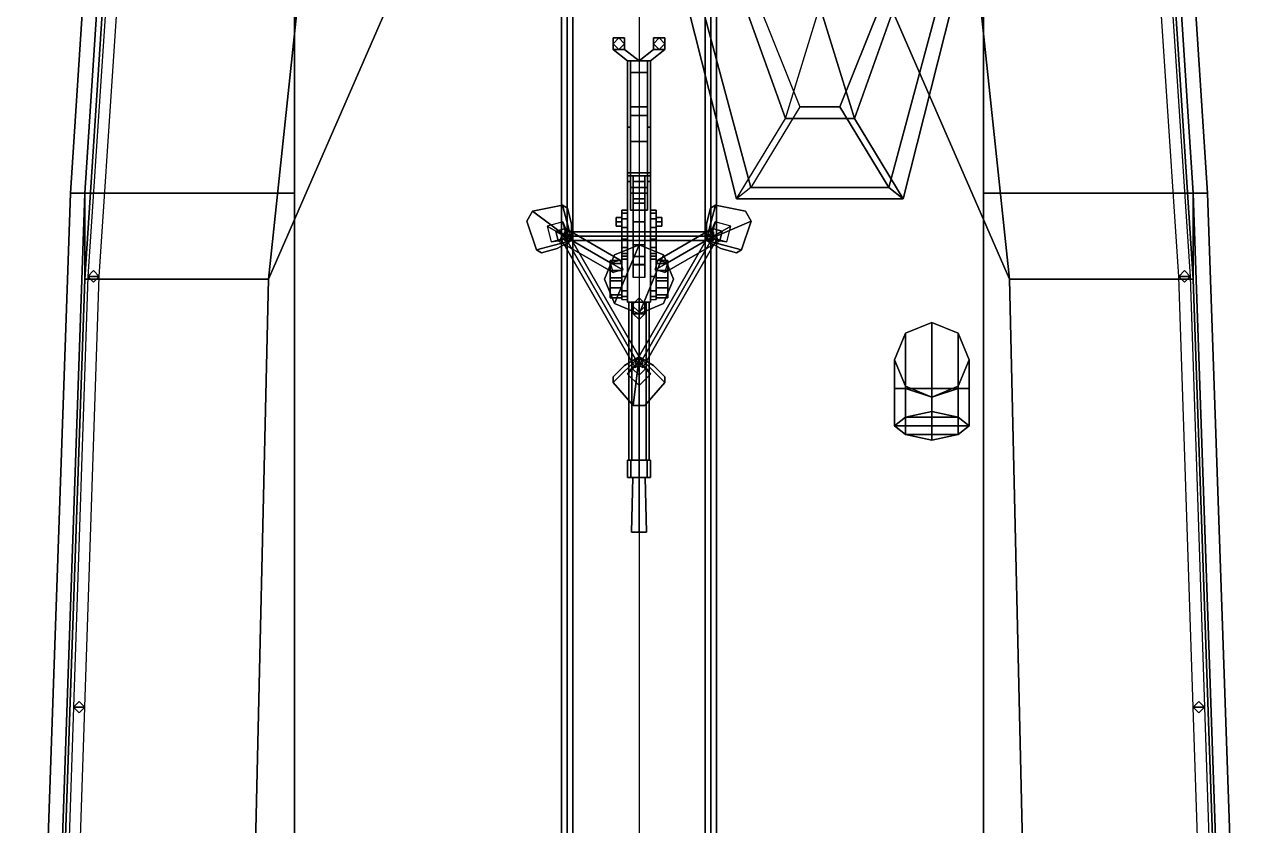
# Model space of a CAD drawing. Header units: millimetres. Extents: x -2.1 to 3, y -13.1 to 18.3.
# Drawn here: x -2.14 to 2.14, y 3.278 to 6.067 of the extents above; entities that cross this region are included whole.
import ezdxf

# ---------------------------------------------------------------- set-up
doc = ezdxf.new("R2010")
doc.units = ezdxf.units.MM
for name, color, linetype in [('boats', 1, 'Continuous'), ('gun', 1, 'Continuous'), ('h2', 6, 'Continuous'), ('railings', 6, 'Continuous'), ('superstructure', 3, 'Continuous'), ('turret', 2, 'Continuous')]:
    doc.layers.add(name, color=color, linetype=linetype)

msp = doc.modelspace()

# ---------------------------------------------------------------- linework, layer by layer
for points in [[(-0.25, 12.3851, 4.1231), (-0.27, 12.3791, 4.104), (-0.27, -1.0111, 8.3259), (-0.25, -1.0051, 8.345)], [(-0.27, 12.3791, 4.104), (-0.25, 12.3731, 4.0849), (-0.25, -1.0171, 8.3068), (-0.27, -1.0111, 8.3259)], [(-0.23, 12.3791, 4.104), (-0.25, 12.3851, 4.1231), (-0.25, -1.0051, 8.345), (-0.23, -1.0111, 8.3259)], [(-0.25, 12.3731, 4.0849), (-0.23, 12.3791, 4.104), (-0.23, -1.0111, 8.3259), (-0.25, -1.0171, 8.3068)], [(0.25, 12.3851, 4.1231), (0.23, 12.3791, 4.104), (0.23, -1.0111, 8.3259), (0.25, -1.0051, 8.345)], [(0.23, 12.3791, 4.104), (0.25, 12.3731, 4.0849), (0.25, -1.0171, 8.3068), (0.23, -1.0111, 8.3259)], [(0.27, 12.3791, 4.104), (0.25, 12.3851, 4.1231), (0.25, -1.0051, 8.345), (0.27, -1.0111, 8.3259)], [(0.25, 12.3731, 4.0849), (0.27, 12.3791, 4.104), (0.27, -1.0111, 8.3259), (0.25, -1.0171, 8.3068)], [(-1.63, 9.79, -0.02), (-1.93, 5.18, -0.02), (-1.93, 5.48, 0.82), (-1.63, 10.09, 0.82)], [(-1.63, 10.09, 1), (-1.93, 5.48, 1), (-1.93, 5.48, 1.02), (-1.63, 10.09, 1.02)], [(-1.63, 10.09, 1.02), (-1.93, 5.48, 1.02), (-1.2, 5.48, 1.02), (-1.2, 10.09, 1.02)], [(1.2, 10.09, 1.02), (1.2, 5.48, 1.02), (1.93, 5.48, 1.02), (1.63, 10.09, 1.02)], [(1.68, 10.09, 0.82), (1.98, 5.48, 0.82), (1.93, 5.48, 0.82), (1.63, 10.09, 0.82)], [(1.63, 10.09, 1), (1.93, 5.48, 1), (1.98, 5.48, 1), (1.68, 10.09, 1)], [(1.98, 5.48, 1), (1.98, 5.48, 0.82), (1.68, 10.09, 0.82), (1.68, 10.09, 1)], [(0, 9.83, -0.86), (0, 8.14, -1.46), (-1.29, 5.18, -0.86), (-0.83, 9.53, -0.86)], [(-0.83, 9.53, -0.86), (-1.29, 5.18, -0.86), (-1.93, 5.18, -0.02), (-1.63, 9.79, -0.02)], [(0, 8.14, -1.46), (0, 0, -1.26), (-1.39, 0.84, -0.86), (-1.29, 5.18, -0.86)], [(-1.93, 5.18, -0.02), (-2.09, 0.56, -0.02), (-2.09, 0.86, 0.82), (-1.93, 5.48, 0.82)], [(-1.93, 5.48, 1), (-2.09, 0.86, 1), (-2.09, 0.86, 1.02), (-1.93, 5.48, 1.02)], [(-1.93, 5.48, 1.02), (-2.09, 0.86, 1.02), (-1.2, 0.86, 1.02), (-1.2, 5.48, 1.02)], [(1.2, 5.48, 1.02), (1.2, 0.86, 1.02), (2.09, 0.86, 1.02), (1.93, 5.48, 1.02)], [(1.98, 5.48, 0.82), (2.14, 0.86, 0.82), (2.09, 0.86, 0.82), (1.93, 5.48, 0.82)], [(1.93, 5.48, 1), (2.09, 0.86, 1), (2.14, 0.86, 1), (1.98, 5.48, 1)], [(2.14, 0.86, 1), (2.14, 0.86, 0.82), (1.98, 5.48, 0.82), (1.98, 5.48, 1)], [(-0.3711, 5.4173, 1.9), (-0.2668, 5.4379, 1.9), (-0.2668, 5.4379, 1.88), (-0.3711, 5.4173, 1.88)], [(-0.3711, 5.4173, 1.9), (-0.2338, 5.315, 1.9), (-0.2668, 5.4379, 1.9), (-0.3711, 5.4173, 1.9)], [(-0.2338, 5.315, 1.9), (-0.2348, 5.3733, 1.9), (-0.2494, 5.4279, 1.9), (-0.2668, 5.4379, 1.9)], [(-0.2668, 5.4379, 1.9), (-0.2494, 5.4279, 1.9), (-0.2494, 5.4279, 1.88), (-0.2668, 5.4379, 1.88)], [(0.2494, 5.4279, 1.9), (0.2348, 5.3733, 1.9), (0.2338, 5.315, 1.9), (0.2668, 5.4379, 1.9)], [(0.2668, 5.4379, 1.9), (0.2338, 5.315, 1.9), (0.3911, 5.3827, 1.9), (0.3711, 5.4173, 1.9)], [(0.2668, 5.4379, 1.88), (0.2494, 5.4279, 1.88), (0.2494, 5.4279, 1.9), (0.2668, 5.4379, 1.9)], [(0.3711, 5.4173, 1.88), (0.2668, 5.4379, 1.88), (0.2668, 5.4379, 1.9), (0.3711, 5.4173, 1.9)], [(-0.3568, 5.2821, 1.9), (-0.2338, 5.315, 1.9), (-0.3711, 5.4173, 1.9), (-0.3911, 5.3827, 1.9)], [(-0.3911, 5.3827, 1.9), (-0.3711, 5.4173, 1.9), (-0.3711, 5.4173, 1.88), (-0.3911, 5.3827, 1.88)], [(-0.2494, 5.4279, 1.9), (-0.2348, 5.3733, 1.9), (-0.2348, 5.3733, 1.88), (-0.2494, 5.4279, 1.88)], [(0.2494, 5.4279, 1.88), (0.2348, 5.3733, 1.88), (0.2348, 5.3733, 1.9), (0.2494, 5.4279, 1.9)], [(0.3711, 5.4173, 1.9), (0.3911, 5.3827, 1.9), (0.3911, 5.3827, 1.88), (0.3711, 5.4173, 1.88)], [(-0.3911, 5.3827, 1.88), (-0.3568, 5.2821, 1.88), (-0.3568, 5.2821, 1.9), (-0.3911, 5.3827, 1.9)], [(-0.2894, 5.3471, 1.9965), (-0.256, 5.3567, 1.99), (-0.2658, 5.3796, 1.9), (-0.3204, 5.365, 1.9)], [(-0.281, 5.3133, 1.99), (-0.2894, 5.3471, 1.9965), (-0.3204, 5.365, 1.9), (-0.3058, 5.3104, 1.9)], [(-0.256, 5.3567, 1.99), (-0.2894, 5.3471, 1.9965), (-0.0996, 5.2375, 2.66), (-0.0654, 5.2467, 2.66)], [(-0.256, 5.3567, 1.99), (-0.2476, 5.3229, 1.9835), (-0.2511, 5.325, 1.9), (-0.2658, 5.3796, 1.9)], [(-0.2476, 5.3229, 1.9835), (-0.256, 5.3567, 1.99), (-0.0654, 5.2467, 2.66), (-0.0563, 5.2125, 2.66)], [(-0.2338, 5.315, 1.88), (-0.2348, 5.3733, 1.88), (-0.2348, 5.3733, 1.9), (-0.2338, 5.315, 1.9)], [(0.256, 5.3567, 1.99), (0.2476, 5.3229, 1.9835), (0.0563, 5.2125, 2.66), (0.0654, 5.2467, 2.66)], [(0.2894, 5.3471, 1.9965), (0.256, 5.3567, 1.99), (0.0654, 5.2467, 2.66), (0.0996, 5.2375, 2.66)], [(0.3911, 5.3827, 1.9), (0.2338, 5.315, 1.9), (0.3568, 5.2821, 1.9), (0.3911, 5.3827, 1.9)], [(0.2338, 5.315, 1.9), (0.2348, 5.3733, 1.9), (0.2348, 5.3733, 1.88), (0.2338, 5.315, 1.88)], [(0.2476, 5.3229, 1.9835), (0.256, 5.3567, 1.99), (0.2658, 5.3796, 1.9), (0.2511, 5.325, 1.9)], [(0.256, 5.3567, 1.99), (0.2894, 5.3471, 1.9965), (0.3204, 5.365, 1.9), (0.2658, 5.3796, 1.9)], [(0.2894, 5.3471, 1.9965), (0.281, 5.3133, 1.99), (0.3058, 5.3104, 1.9), (0.3204, 5.365, 1.9)], [(0.3911, 5.3827, 1.9), (0.3568, 5.2821, 1.9), (0.3568, 5.2821, 1.88), (0.3911, 5.3827, 1.88)], [(-0.3394, 5.2721, 1.9), (-0.2848, 5.2867, 1.9), (-0.2338, 5.315, 1.9), (-0.3568, 5.2821, 1.9)], [(-0.2476, 5.3229, 1.9835), (-0.281, 5.3133, 1.99), (-0.3058, 5.3104, 1.9), (-0.2511, 5.325, 1.9)], [(-0.2894, 5.3471, 1.9965), (-0.281, 5.3133, 1.99), (-0.0904, 5.2033, 2.66), (-0.0996, 5.2375, 2.66)], [(-0.2338, 5.315, 1.9), (-0.2848, 5.2867, 1.9), (-0.2848, 5.2867, 1.88), (-0.2338, 5.315, 1.88)], [(-0.281, 5.3133, 1.99), (-0.2476, 5.3229, 1.9835), (-0.0563, 5.2125, 2.66), (-0.0904, 5.2033, 2.66)], [(-0.0129, 4.8723, 2), (0.0001, 4.8798, 2.015), (-0.2599, 5.3302, 2.015), (-0.2729, 5.3227, 2)], [(0.0001, 4.8798, 1.985), (-0.0129, 4.8723, 2), (-0.2729, 5.3227, 2), (-0.2599, 5.3302, 1.985)], [(-0.26, 5.345, 2), (-0.26, 5.33, 2.015), (0.26, 5.33, 2.015), (0.26, 5.345, 2)], [(-0.26, 5.33, 1.985), (-0.26, 5.345, 2), (0.26, 5.345, 2), (0.26, 5.33, 1.985)], [(-0.26, 5.33, 2.015), (-0.26, 5.315, 2), (0.26, 5.315, 2), (0.26, 5.33, 2.015)], [(-0.26, 5.315, 2), (-0.26, 5.33, 1.985), (0.26, 5.33, 1.985), (0.26, 5.315, 2)], [(0.0001, 4.8798, 2.015), (0.0131, 4.8873, 2), (-0.2469, 5.3377, 2), (-0.2599, 5.3302, 2.015)], [(0.0131, 4.8873, 2), (0.0001, 4.8798, 1.985), (-0.2599, 5.3302, 1.985), (-0.2469, 5.3377, 2)], [(0.2599, 5.3302, 2.015), (0.2469, 5.3377, 2), (-0.0131, 4.8873, 2), (-0.0001, 4.8798, 2.015)], [(0.2469, 5.3377, 2), (0.2599, 5.3302, 1.985), (-0.0001, 4.8798, 1.985), (-0.0131, 4.8873, 2)], [(0.2729, 5.3227, 2), (0.2599, 5.3302, 2.015), (-0.0001, 4.8798, 2.015), (0.0129, 4.8723, 2)], [(0.2599, 5.3302, 1.985), (0.2729, 5.3227, 2), (0.0129, 4.8723, 2), (-0.0001, 4.8798, 1.985)], [(0.2476, 5.3229, 1.9835), (0.281, 5.3133, 1.99), (0.0904, 5.2033, 2.66), (0.0563, 5.2125, 2.66)], [(0.281, 5.3133, 1.99), (0.2894, 5.3471, 1.9965), (0.0996, 5.2375, 2.66), (0.0904, 5.2033, 2.66)], [(0.2338, 5.315, 1.9), (0.2848, 5.2867, 1.9), (0.3394, 5.2721, 1.9), (0.3568, 5.2821, 1.9)], [(0.2338, 5.315, 1.88), (0.2848, 5.2867, 1.88), (0.2848, 5.2867, 1.9), (0.2338, 5.315, 1.9)], [(0.281, 5.3133, 1.99), (0.2476, 5.3229, 1.9835), (0.2511, 5.325, 1.9), (0.3058, 5.3104, 1.9)], [(-0.3568, 5.2821, 1.88), (-0.3394, 5.2721, 1.88), (-0.3394, 5.2721, 1.9), (-0.3568, 5.2821, 1.9)], [(-0.3394, 5.2721, 1.88), (-0.2848, 5.2867, 1.88), (-0.2848, 5.2867, 1.9), (-0.3394, 5.2721, 1.9)], [(0.3394, 5.2721, 1.9), (0.2848, 5.2867, 1.9), (0.2848, 5.2867, 1.88), (0.3394, 5.2721, 1.88)], [(0.3568, 5.2821, 1.9), (0.3394, 5.2721, 1.9), (0.3394, 5.2721, 1.88), (0.3568, 5.2821, 1.88)], [(-1.29, 5.18, -0.86), (-1.39, 0.84, -0.86), (-2.09, 0.56, -0.02), (-1.93, 5.18, -0.02)], [(0, 4.8941, 1.9835), (-0.025, 4.87, 1.99), (-0.025, 5.09, 2.66), (0, 5.115, 2.66)], [(0.025, 4.87, 1.99), (0, 4.8941, 1.9835), (0, 5.115, 2.66), (0.025, 5.09, 2.66)], [(-0.025, 4.87, 1.99), (0, 4.8459, 1.9965), (0, 5.065, 2.66), (-0.025, 5.09, 2.66)], [(0, 4.8459, 1.9965), (0.025, 4.87, 1.99), (0.025, 5.09, 2.66), (0, 5.065, 2.66)], [(1.02, 5.03, 1.88), (0.9281, 4.9919, 1.88), (0.9281, 4.9919, 2.26), (1.02, 5.03, 2.3)], [(1.02, 5.03, 2.3), (0.9281, 4.9919, 2.26), (0.9281, 4.8, 2.5), (1.02, 4.8, 2.61)], [(1.1119, 4.9919, 1.88), (1.02, 5.03, 1.88), (1.02, 5.03, 2.3), (1.1119, 4.9919, 2.26)], [(1.1119, 4.9919, 2.26), (1.02, 5.03, 2.3), (1.02, 4.8, 2.61), (1.1119, 4.8, 2.5)], [(0.9281, 4.9919, 2.26), (0.89, 4.9, 2.18), (0.89, 4.8, 2.34), (0.9281, 4.8, 2.5)], [(0.9281, 4.9919, 1.88), (0.89, 4.9, 1.88), (0.89, 4.9, 2.18), (0.9281, 4.9919, 2.26)], [(1.15, 4.9, 2.18), (1.1119, 4.9919, 2.26), (1.1119, 4.8, 2.5), (1.15, 4.8, 2.34)], [(1.15, 4.9, 1.88), (1.1119, 4.9919, 1.88), (1.1119, 4.9919, 2.26), (1.15, 4.9, 2.18)], [(-0.02, 4.74, 1.9), (0, 4.91, 1.9), (-0.09, 4.82, 1.9), (-0.02, 4.74, 1.9)], [(0, 4.91, 1.9), (-0.05, 4.88, 1.9), (-0.09, 4.84, 1.9), (-0.09, 4.82, 1.9)], [(-0.09, 4.84, 1.9), (-0.05, 4.88, 1.9), (-0.05, 4.88, 1.88), (-0.09, 4.84, 1.88)], [(0, 4.91, 1.88), (-0.05, 4.88, 1.88), (-0.05, 4.88, 1.9), (0, 4.91, 1.9)], [(-0.025, 4.87, 1.99), (0, 4.8941, 1.9835), (0, 4.89, 1.9), (-0.04, 4.85, 1.9)], [(0.09, 4.82, 1.9), (0, 4.91, 1.9), (-0.02, 4.74, 1.9), (0.02, 4.74, 1.9)], [(0, 4.91, 1.9), (0.05, 4.88, 1.9), (0.05, 4.88, 1.88), (0, 4.91, 1.88)], [(0.09, 4.84, 1.9), (0.05, 4.88, 1.9), (0, 4.91, 1.9), (0.09, 4.82, 1.9)], [(0, 4.8941, 1.9835), (0.025, 4.87, 1.99), (0.04, 4.85, 1.9), (0, 4.89, 1.9)], [(0.09, 4.84, 1.88), (0.05, 4.88, 1.88), (0.05, 4.88, 1.9), (0.09, 4.84, 1.9)], [(0.89, 4.9, 2.18), (0.9281, 4.8081, 2.08), (0.9281, 4.8, 2.18), (0.89, 4.8, 2.34)], [(0.89, 4.9, 1.88), (0.9281, 4.8081, 1.88), (0.9281, 4.8081, 2.08), (0.89, 4.9, 2.18)], [(1.1119, 4.8081, 2.08), (1.15, 4.9, 2.18), (1.15, 4.8, 2.34), (1.1119, 4.8, 2.18)], [(1.1119, 4.8081, 1.88), (1.15, 4.9, 1.88), (1.15, 4.9, 2.18), (1.1119, 4.8081, 2.08)], [(-0.09, 4.82, 1.9), (-0.09, 4.84, 1.9), (-0.09, 4.84, 1.88), (-0.09, 4.82, 1.88)], [(0, 4.8459, 1.9965), (-0.025, 4.87, 1.99), (-0.04, 4.85, 1.9), (0, 4.81, 1.9)], [(0.025, 4.87, 1.99), (0, 4.8459, 1.9965), (0, 4.81, 1.9), (0.04, 4.85, 1.9)], [(0.09, 4.82, 1.88), (0.09, 4.84, 1.88), (0.09, 4.84, 1.9), (0.09, 4.82, 1.9)], [(-0.02, 4.74, 1.9), (-0.09, 4.82, 1.9), (-0.09, 4.82, 1.88), (-0.02, 4.74, 1.88)], [(0.02, 4.74, 1.88), (0.09, 4.82, 1.88), (0.09, 4.82, 1.9), (0.02, 4.74, 1.9)], [(0.9281, 4.7, 2.18), (0.89, 4.67, 2.34), (0.89, 4.8, 2.34), (0.9281, 4.8, 2.18)], [(0.89, 4.67, 2.34), (0.9281, 4.64, 2.5), (0.9281, 4.8, 2.5), (0.89, 4.8, 2.34)], [(0.9281, 4.8081, 1.88), (1.02, 4.77, 1.88), (1.02, 4.77, 2.08), (0.9281, 4.8081, 2.08)], [(0.9281, 4.8081, 2.08), (1.02, 4.77, 2.08), (1.02, 4.77, 2.08), (0.9281, 4.8, 2.18)], [(1.02, 4.72, 2.08), (0.9281, 4.7, 2.18), (0.9281, 4.8, 2.18), (1.02, 4.77, 2.08)], [(0.9281, 4.64, 2.5), (1.02, 4.62, 2.61), (1.02, 4.8, 2.61), (0.9281, 4.8, 2.5)], [(1.02, 4.77, 1.88), (1.1119, 4.8081, 1.88), (1.1119, 4.8081, 2.08), (1.02, 4.77, 2.08)], [(1.02, 4.77, 2.08), (1.1119, 4.8081, 2.08), (1.1119, 4.8, 2.18), (1.02, 4.77, 2.08)], [(1.1119, 4.7, 2.18), (1.02, 4.72, 2.08), (1.02, 4.77, 2.08), (1.1119, 4.8, 2.18)], [(1.02, 4.62, 2.61), (1.1119, 4.64, 2.5), (1.1119, 4.8, 2.5), (1.02, 4.8, 2.61)], [(1.15, 4.67, 2.34), (1.1119, 4.7, 2.18), (1.1119, 4.8, 2.18), (1.15, 4.8, 2.34)], [(1.1119, 4.64, 2.5), (1.15, 4.67, 2.34), (1.15, 4.8, 2.34), (1.1119, 4.8, 2.5)], [(0.02, 4.74, 1.9), (-0.02, 4.74, 1.9), (-0.02, 4.74, 1.88), (0.02, 4.74, 1.88)], [(1.02, 4.72, 2.08), (1.1119, 4.7, 2.18), (0.9281, 4.7, 2.18), (1.02, 4.72, 2.08)], [(1.1119, 4.7, 2.18), (1.15, 4.67, 2.34), (0.89, 4.67, 2.34), (0.9281, 4.7, 2.18)], [(1.15, 4.67, 2.34), (1.1119, 4.64, 2.5), (0.9281, 4.64, 2.5), (0.89, 4.67, 2.34)], [(1.1119, 4.64, 2.5), (1.02, 4.62, 2.61), (1.02, 4.62, 2.61), (0.9281, 4.64, 2.5)]]:
    msp.add_3dface(points)
at = {"layer": 'boats'}
for points in [[(0.17, 6.13, 2.46), (0.22, 6.13, 2.46), (0.39, 5.5, 2.46), (0.34, 5.46, 2.46)], [(0.37, 6.13, 1.96), (0.17, 6.13, 2.46), (0.34, 5.46, 2.46), (0.51, 5.74, 1.96)], [(0.22, 6.13, 2.46), (0.42, 6.13, 1.96), (0.56, 5.78, 1.96), (0.39, 5.5, 2.46)], [(0.63, 6.13, 1.88), (0.37, 6.13, 1.96), (0.51, 5.74, 1.96), (0.63, 6.13, 1.88)], [(0.84, 6.13, 1.96), (0.42, 6.13, 1.96), (0.56, 5.78, 1.96), (0.7, 5.78, 1.96)], [(0.63, 6.13, 1.88), (0.75, 5.74, 1.96), (0.51, 5.74, 1.96), (0.63, 6.13, 1.88)], [(0.63, 6.13, 1.88), (0.89, 6.13, 1.96), (0.75, 5.74, 1.96), (0.63, 6.13, 1.88)], [(1.04, 6.13, 2.46), (0.84, 6.13, 1.96), (0.7, 5.78, 1.96), (0.87, 5.5, 2.46)], [(0.89, 6.13, 1.96), (1.09, 6.13, 2.46), (0.92, 5.46, 2.46), (0.75, 5.74, 1.96)], [(1.09, 6.13, 2.46), (1.04, 6.13, 2.46), (0.87, 5.5, 2.46), (0.92, 5.46, 2.46)], [(0.87, 5.5, 2.46), (0.7, 5.78, 1.96), (0.56, 5.78, 1.96), (0.39, 5.5, 2.46)], [(0.75, 5.74, 1.96), (0.92, 5.46, 2.46), (0.34, 5.46, 2.46), (0.51, 5.74, 1.96)], [(0.92, 5.46, 2.46), (0.87, 5.5, 2.46), (0.39, 5.5, 2.46), (0.34, 5.46, 2.46)]]:
    msp.add_3dface(points, dxfattribs=at)
at = {"layer": 'gun'}
for points in [[(-0.09, 5.98, 3.42), (-0.09, 6.02, 3.42), (-0.05, 6.02, 3.42), (-0.05, 5.98, 3.42)], [(-0.05, 5.98, 3.43), (-0.05, 6.02, 3.43), (-0.09, 6.02, 3.43), (-0.09, 5.98, 3.43)], [(-0.09, 5.98, 3.43), (-0.09, 6.02, 3.43), (-0.09, 6.02, 3.42), (-0.09, 5.98, 3.42)], [(-0.09, 6.02, 3.42), (-0.09, 6.02, 3.43), (-0.05, 6.02, 3.43), (-0.05, 6.02, 3.42)], [(-0.05, 5.98, 3.3), (-0.05, 6.02, 3.3), (-0.09, 6.02, 3.3), (-0.09, 5.98, 3.3)], [(-0.09, 5.98, 3.3), (-0.09, 6.02, 3.3), (-0.09, 6.02, 3.29), (-0.09, 5.98, 3.29)], [(-0.09, 6.02, 3.29), (-0.09, 6.02, 3.3), (-0.05, 6.02, 3.3), (-0.05, 6.02, 3.29)], [(-0.09, 5.98, 3.29), (-0.09, 6.02, 3.29), (-0.05, 6.02, 3.29), (-0.05, 5.98, 3.29)], [(-0.07, 6.02, 3.3), (-0.09, 6, 3.3), (-0.09, 6, 3.42), (-0.07, 6.02, 3.42)], [(-0.09, 6, 3.3), (-0.07, 5.98, 3.3), (-0.07, 5.98, 3.42), (-0.09, 6, 3.42)], [(-0.05, 6, 3.3), (-0.07, 6.02, 3.3), (-0.07, 6.02, 3.42), (-0.05, 6, 3.42)], [(-0.07, 5.98, 3.3), (-0.05, 6, 3.3), (-0.05, 6, 3.42), (-0.07, 5.98, 3.42)], [(-0.05, 6.02, 3.42), (-0.05, 6.02, 3.43), (-0.05, 5.98, 3.43), (-0.05, 5.98, 3.42)], [(-0.05, 6.02, 3.29), (-0.05, 6.02, 3.3), (-0.05, 5.98, 3.3), (-0.05, 5.98, 3.29)], [(0.09, 5.98, 3.43), (0.09, 6.02, 3.43), (0.05, 6.02, 3.43), (0.05, 5.98, 3.43)], [(0.05, 5.98, 3.42), (0.05, 6.02, 3.42), (0.09, 6.02, 3.42), (0.09, 5.98, 3.42)], [(0.05, 6.02, 3.43), (0.05, 6.02, 3.42), (0.05, 5.98, 3.42), (0.05, 5.98, 3.43)], [(0.09, 6.02, 3.43), (0.09, 6.02, 3.42), (0.05, 6.02, 3.42), (0.05, 6.02, 3.43)], [(0.05, 5.98, 3.29), (0.05, 6.02, 3.29), (0.09, 6.02, 3.29), (0.09, 5.98, 3.29)], [(0.09, 6.02, 3.3), (0.09, 6.02, 3.29), (0.05, 6.02, 3.29), (0.05, 6.02, 3.3)], [(0.05, 6.02, 3.3), (0.05, 6.02, 3.29), (0.05, 5.98, 3.29), (0.05, 5.98, 3.3)], [(0.09, 5.98, 3.3), (0.09, 6.02, 3.3), (0.05, 6.02, 3.3), (0.05, 5.98, 3.3)], [(0.07, 6.02, 3.3), (0.05, 6, 3.3), (0.05, 6, 3.42), (0.07, 6.02, 3.42)], [(0.05, 6, 3.3), (0.07, 5.98, 3.3), (0.07, 5.98, 3.42), (0.05, 6, 3.42)], [(0.09, 6, 3.3), (0.07, 6.02, 3.3), (0.07, 6.02, 3.42), (0.09, 6, 3.42)], [(0.07, 5.98, 3.3), (0.09, 6, 3.3), (0.09, 6, 3.42), (0.07, 5.98, 3.42)], [(0.09, 5.98, 3.42), (0.09, 6.02, 3.42), (0.09, 6.02, 3.43), (0.09, 5.98, 3.43)], [(0.09, 5.98, 3.29), (0.09, 6.02, 3.29), (0.09, 6.02, 3.3), (0.09, 5.98, 3.3)], [(-0.04, 5.94, 3.42), (-0.09, 5.98, 3.42), (-0.05, 5.98, 3.42), (0, 5.94, 3.42)], [(0, 5.94, 3.43), (-0.05, 5.98, 3.43), (-0.09, 5.98, 3.43), (-0.04, 5.94, 3.43)], [(-0.04, 5.94, 3.43), (-0.09, 5.98, 3.43), (-0.09, 5.98, 3.42), (-0.04, 5.94, 3.42)], [(0, 5.94, 3.3), (-0.05, 5.98, 3.3), (-0.09, 5.98, 3.3), (-0.04, 5.94, 3.3)], [(-0.04, 5.94, 3.3), (-0.09, 5.98, 3.3), (-0.09, 5.98, 3.29), (-0.04, 5.94, 3.29)], [(-0.04, 5.94, 3.29), (-0.09, 5.98, 3.29), (-0.05, 5.98, 3.29), (0, 5.94, 3.29)], [(-0.05, 5.98, 3.42), (-0.05, 5.98, 3.43), (0, 5.94, 3.43), (0, 5.94, 3.42)], [(-0.05, 5.98, 3.29), (-0.05, 5.98, 3.3), (0, 5.94, 3.3), (0, 5.94, 3.29)], [(0, 5.94, 3.42), (0.05, 5.98, 3.42), (0.09, 5.98, 3.42), (0.04, 5.94, 3.42)], [(0.05, 5.98, 3.43), (0.05, 5.98, 3.42), (0, 5.94, 3.42), (0, 5.94, 3.43)], [(0.04, 5.94, 3.43), (0.09, 5.98, 3.43), (0.05, 5.98, 3.43), (0, 5.94, 3.43)], [(0, 5.94, 3.29), (0.05, 5.98, 3.29), (0.09, 5.98, 3.29), (0.04, 5.94, 3.29)], [(0.05, 5.98, 3.3), (0.05, 5.98, 3.29), (0, 5.94, 3.29), (0, 5.94, 3.3)], [(0.04, 5.94, 3.3), (0.09, 5.98, 3.3), (0.05, 5.98, 3.3), (0, 5.94, 3.3)], [(0.04, 5.94, 3.42), (0.09, 5.98, 3.42), (0.09, 5.98, 3.43), (0.04, 5.94, 3.43)], [(0.04, 5.94, 3.29), (0.09, 5.98, 3.29), (0.09, 5.98, 3.3), (0.04, 5.94, 3.3)], [(-0.04, 5.71, 3.46), (-0.04, 5.94, 3.41), (-0.04, 5.52, 3.41), (-0.04, 5.52, 3.43)], [(-0.03, 5.71, 3.46), (-0.03, 5.94, 3.41), (-0.04, 5.94, 3.41), (-0.04, 5.71, 3.46)], [(0.04, 5.1, 3.41), (0.04, 5.94, 3.41), (-0.04, 5.94, 3.41), (-0.04, 5.1, 3.41)], [(-0.04, 5.55, 3.27), (-0.04, 5.94, 3.27), (0.04, 5.94, 3.27), (0.04, 5.55, 3.27)], [(0.04, 5.94, 3.41), (0.04, 5.94, 3.27), (-0.04, 5.94, 3.27), (-0.04, 5.94, 3.41)], [(-0.04, 5.94, 3.41), (-0.04, 5.94, 3.27), (-0.04, 5.55, 3.27), (-0.04, 5.54, 3.29)], [(-0.04, 5.94, 3.41), (-0.04, 5.54, 3.29), (-0.04, 5.1, 3.29), (-0.04, 5.1, 3.41)], [(-0.03, 5.94, 3.43), (-0.03, 5.94, 3.41), (-0.03, 5.9, 3.41), (-0.03, 5.9, 3.43)], [(0.03, 5.94, 3.42), (0.03, 5.94, 3.41), (-0.03, 5.94, 3.41), (-0.03, 5.94, 3.42)], [(0.03, 5.9, 3.43), (0.03, 5.94, 3.43), (-0.03, 5.94, 3.43), (-0.03, 5.9, 3.43)], [(-0.03, 5.52, 3.41), (-0.03, 5.94, 3.41), (-0.03, 5.71, 3.46), (-0.03, 5.52, 3.43)], [(0.03, 5.9, 3.41), (0.03, 5.94, 3.41), (0.03, 5.94, 3.43), (0.03, 5.9, 3.43)], [(0.04, 5.71, 3.46), (0.04, 5.94, 3.41), (0.03, 5.94, 3.41), (0.03, 5.71, 3.46)], [(0.03, 5.71, 3.46), (0.03, 5.94, 3.41), (0.03, 5.52, 3.41), (0.03, 5.52, 3.43)], [(0.04, 5.52, 3.41), (0.04, 5.94, 3.41), (0.04, 5.71, 3.46), (0.04, 5.52, 3.43)], [(0.04, 5.55, 3.27), (0.04, 5.94, 3.27), (0.04, 5.94, 3.41), (0.04, 5.54, 3.29)], [(0.04, 5.1, 3.29), (0.04, 5.54, 3.29), (0.04, 5.94, 3.41), (0.04, 5.1, 3.41)], [(-0.03, 5.9, 3.43), (-0.03, 5.9, 3.41), (0.03, 5.9, 3.41), (0.03, 5.9, 3.43)], [(0.03, 5.78, 3.53), (0.03, 5.78, 3.41), (-0.03, 5.78, 3.41), (-0.03, 5.78, 3.53)], [(-0.03, 5.78, 3.53), (-0.03, 5.78, 3.41), (-0.03, 5.5, 3.41), (-0.03, 5.5, 3.53)], [(0.03, 5.75, 3.68), (0.03, 5.78, 3.53), (-0.03, 5.78, 3.53), (-0.03, 5.75, 3.68)], [(-0.03, 5.75, 3.68), (-0.03, 5.78, 3.53), (-0.03, 5.5, 3.53), (-0.03, 5.48, 3.65)], [(0.03, 5.5, 3.41), (0.03, 5.78, 3.41), (0.03, 5.78, 3.53), (0.03, 5.5, 3.53)], [(0.03, 5.5, 3.53), (0.03, 5.78, 3.53), (0.03, 5.75, 3.68), (0.03, 5.48, 3.65)], [(0.03, 5.66, 3.87), (0.03, 5.75, 3.68), (-0.03, 5.75, 3.68), (-0.03, 5.66, 3.87)], [(-0.03, 5.66, 3.87), (-0.03, 5.75, 3.68), (-0.03, 5.48, 3.65), (-0.03, 5.42, 3.8)], [(0.03, 5.48, 3.65), (0.03, 5.75, 3.68), (0.03, 5.66, 3.87), (0.03, 5.42, 3.8)], [(-0.03, 5.52, 3.43), (-0.03, 5.71, 3.46), (-0.04, 5.71, 3.46), (-0.04, 5.52, 3.43)], [(0.04, 5.52, 3.43), (0.04, 5.71, 3.46), (0.03, 5.71, 3.46), (0.03, 5.52, 3.43)], [(0.03, 5.42, 3.8), (0.03, 5.66, 3.87), (-0.03, 5.66, 3.87), (-0.03, 5.42, 3.8)], [(-0.04, 5.54, 3.29), (-0.04, 5.55, 3.27), (0.04, 5.55, 3.27), (0.04, 5.54, 3.29)], [(-0.04, 5.1, 3.29), (-0.04, 5.54, 3.29), (0.04, 5.54, 3.29), (0.04, 5.1, 3.29)], [(-0.02, 5.4451, 3.2229), (-0.02, 5.52, 3.2598), (-0.02, 5.54, 3.24), (-0.02, 5.4604, 3.186)], [(-0.02, 5.54, 3.24), (-0.02, 5.52, 3.2598), (0.02, 5.52, 3.2598), (0.02, 5.54, 3.24)], [(-0.02, 5.4604, 3.186), (-0.02, 5.54, 3.24), (0.02, 5.54, 3.24), (0.02, 5.4604, 3.186)], [(0.02, 5.52, 3.2598), (0.02, 5.4451, 3.2229), (0.02, 5.4604, 3.186), (0.02, 5.54, 3.24)], [(-0.04, 5.52, 3.43), (-0.04, 5.52, 3.41), (-0.03, 5.52, 3.41), (-0.03, 5.52, 3.43)], [(-0.03, 5.5, 3.53), (-0.03, 5.5, 3.41), (0.03, 5.5, 3.41), (0.03, 5.5, 3.53)], [(-0.03, 5.48, 3.65), (-0.03, 5.5, 3.53), (0.03, 5.5, 3.53), (0.03, 5.48, 3.65)], [(-0.03, 5.42, 3.8), (-0.03, 5.48, 3.65), (0.03, 5.48, 3.65), (0.03, 5.42, 3.8)], [(-0.02, 5.52, 3.2598), (-0.02, 5.4451, 3.2229), (0.02, 5.4451, 3.2229), (0.02, 5.52, 3.2598)], [(0.03, 5.52, 3.43), (0.03, 5.52, 3.41), (0.04, 5.52, 3.41), (0.04, 5.52, 3.43)], [(-0.02, 5.38, 3.21), (-0.02, 5.4451, 3.2229), (-0.02, 5.4604, 3.186), (-0.02, 5.38, 3.17)], [(-0.02, 5.38, 3.17), (-0.02, 5.4604, 3.186), (0.02, 5.4604, 3.186), (0.02, 5.38, 3.17)], [(-0.02, 5.4451, 3.2229), (-0.02, 5.38, 3.21), (0.02, 5.38, 3.21), (0.02, 5.4451, 3.2229)], [(0.02, 5.4451, 3.2229), (0.02, 5.38, 3.21), (0.02, 5.38, 3.17), (0.02, 5.4604, 3.186)], [(-0.08, 5.38, 3.365), (-0.08, 5.395, 3.38), (-0.06, 5.395, 3.38), (-0.06, 5.38, 3.365)], [(-0.08, 5.395, 3.38), (-0.08, 5.38, 3.395), (-0.06, 5.38, 3.395), (-0.06, 5.395, 3.38)], [(0.06, 5.38, 3.365), (0.06, 5.395, 3.38), (0.08, 5.395, 3.38), (0.08, 5.38, 3.365)], [(0.06, 5.395, 3.38), (0.06, 5.38, 3.395), (0.08, 5.38, 3.395), (0.08, 5.395, 3.38)], [(0.08, 5.38, 3.395), (0.08, 5.365, 3.38), (0.08, 5.38, 3.365), (0.08, 5.395, 3.38)], [(-0.06, 5.38, 3.395), (-0.06, 5.365, 3.38), (-0.08, 5.365, 3.38), (-0.08, 5.38, 3.395)], [(-0.08, 5.365, 3.38), (-0.08, 5.38, 3.365), (-0.06, 5.38, 3.365), (-0.06, 5.365, 3.38)], [(-0.08, 5.38, 3.395), (-0.08, 5.365, 3.38), (-0.06, 5.365, 3.38), (-0.06, 5.38, 3.395)], [(-0.02, 5.3149, 3.2229), (-0.02, 5.38, 3.21), (-0.02, 5.38, 3.17), (-0.02, 5.2996, 3.186)], [(-0.02, 5.38, 3.21), (-0.02, 5.3149, 3.2229), (0.02, 5.3149, 3.2229), (0.02, 5.38, 3.21)], [(-0.02, 5.2996, 3.186), (-0.02, 5.38, 3.17), (0.02, 5.38, 3.17), (0.02, 5.2996, 3.186)], [(0.02, 5.38, 3.21), (0.02, 5.3149, 3.2229), (0.02, 5.2996, 3.186), (0.02, 5.38, 3.17)], [(0.06, 5.365, 3.38), (0.06, 5.38, 3.365), (0.08, 5.38, 3.365), (0.08, 5.365, 3.38)], [(0.06, 5.38, 3.395), (0.06, 5.365, 3.38), (0.08, 5.365, 3.38), (0.08, 5.38, 3.395)], [(-0.02, 5.2598, 3.2598), (-0.02, 5.3149, 3.2229), (-0.02, 5.2996, 3.186), (-0.02, 5.2315, 3.2315)], [(-0.02, 5.3149, 3.2229), (-0.02, 5.2598, 3.2598), (0.02, 5.2598, 3.2598), (0.02, 5.3149, 3.2229)], [(0.02, 5.3149, 3.2229), (0.02, 5.2598, 3.2598), (0.02, 5.2315, 3.2315), (0.02, 5.2996, 3.186)], [(-0.02, 5.2315, 3.2315), (-0.02, 5.2996, 3.186), (0.02, 5.2996, 3.186), (0.02, 5.2315, 3.2315)], [(-0.02, 5.23, 3.29), (-0.02, 5.2598, 3.2598), (-0.02, 5.2315, 3.2315), (-0.02, 5.186, 3.29)], [(-0.02, 5.2598, 3.2598), (-0.02, 5.23, 3.29), (0.02, 5.23, 3.29), (0.02, 5.2598, 3.2598)], [(-0.02, 5.186, 3.29), (-0.02, 5.2315, 3.2315), (0.02, 5.2315, 3.2315), (0.02, 5.186, 3.29)], [(0.02, 5.186, 3.29), (0.02, 5.2315, 3.2315), (0.02, 5.2598, 3.2598), (0.02, 5.23, 3.29)], [(-0.04, 5.1, 3.41), (-0.04, 5.1, 3.29), (0.04, 5.1, 3.29), (0.04, 5.1, 3.41)], [(-0.0247, 4.55, 3.3453), (-0.035, 4.55, 3.37), (-0.035, 5.1, 3.37), (-0.0247, 5.1, 3.3453)], [(-0.035, 4.55, 3.37), (-0.0247, 4.55, 3.3947), (-0.0247, 5.1, 3.3947), (-0.035, 5.1, 3.37)], [(-0.0247, 4.55, 3.3947), (0, 4.55, 3.405), (0, 5.1, 3.405), (-0.0247, 5.1, 3.3947)], [(0, 4.55, 3.335), (-0.0247, 4.55, 3.3453), (-0.0247, 5.1, 3.3453), (0, 5.1, 3.335)], [(0, 5.06, 3.29), (-0.02, 5.06, 3.31), (-0.02, 5.1, 3.31), (0, 5.1, 3.29)], [(-0.02, 5.06, 3.31), (0, 5.06, 3.33), (0, 5.1, 3.33), (-0.02, 5.1, 3.31)], [(0, 4.55, 3.405), (0.0247, 4.55, 3.3947), (0.0247, 5.1, 3.3947), (0, 5.1, 3.405)], [(0.02, 5.06, 3.31), (0, 5.06, 3.29), (0, 5.1, 3.29), (0.02, 5.1, 3.31)], [(0, 5.06, 3.33), (0.02, 5.06, 3.31), (0.02, 5.1, 3.31), (0, 5.1, 3.33)], [(0.0247, 4.55, 3.3453), (0, 4.55, 3.335), (0, 5.1, 3.335), (0.0247, 5.1, 3.3453)], [(0.035, 4.55, 3.37), (0.0247, 4.55, 3.3453), (0.0247, 5.1, 3.3453), (0.035, 5.1, 3.37)], [(0.0247, 4.55, 3.3947), (0.035, 4.55, 3.37), (0.035, 5.1, 3.37), (0.0247, 5.1, 3.3947)], [(0, 5.06, 3.33), (-0.02, 5.06, 3.31), (0, 5.04, 3.31)], [(-0.02, 5.06, 3.31), (0, 5.06, 3.29), (0, 5.04, 3.31)], [(0.02, 5.06, 3.31), (0, 5.06, 3.33), (0, 5.04, 3.31)], [(0, 5.06, 3.29), (0.02, 5.06, 3.31), (0, 5.04, 3.31)], [(-0.04, 4.49, 3.37), (-0.0283, 4.49, 3.3983), (-0.0283, 4.55, 3.3983), (-0.04, 4.55, 3.37)], [(-0.0283, 4.49, 3.3417), (-0.04, 4.49, 3.37), (-0.04, 4.55, 3.37), (-0.0283, 4.55, 3.3417)], [(-0.0283, 4.49, 3.3983), (0, 4.49, 3.41), (0, 4.55, 3.41), (-0.0283, 4.55, 3.3983)], [(0, 4.49, 3.33), (-0.0283, 4.49, 3.3417), (-0.0283, 4.55, 3.3417), (0, 4.55, 3.33)], [(0, 4.49, 3.41), (0.0283, 4.49, 3.3983), (0.0283, 4.55, 3.3983), (0, 4.55, 3.41)], [(0.0283, 4.49, 3.3417), (0, 4.49, 3.33), (0, 4.55, 3.33), (0.0283, 4.55, 3.3417)], [(0.0283, 4.49, 3.3983), (0.04, 4.49, 3.37), (0.04, 4.55, 3.37), (0.0283, 4.55, 3.3983)], [(0.04, 4.49, 3.37), (0.0283, 4.49, 3.3417), (0.0283, 4.55, 3.3417), (0.04, 4.55, 3.37)], [(-0.0283, 4.49, 3.3417), (0, 4.49, 3.33), (0.0283, 4.49, 3.3417), (-0.04, 4.49, 3.37)], [(-0.04, 4.49, 3.37), (0.0283, 4.49, 3.3417), (0.04, 4.49, 3.37), (-0.0283, 4.49, 3.3983)], [(-0.0283, 4.49, 3.3983), (0.04, 4.49, 3.37), (0.0283, 4.49, 3.3983), (0, 4.49, 3.41)], [(-0.0217, 4.49, 3.3825), (-0.0217, 4.49, 3.3575), (-0.026, 4.3, 3.355), (-0.026, 4.3, 3.385)], [(0, 4.49, 3.395), (-0.0217, 4.49, 3.3825), (-0.026, 4.3, 3.385), (0, 4.3, 3.4)], [(-0.0217, 4.49, 3.3575), (0, 4.49, 3.345), (0, 4.3, 3.34), (-0.026, 4.3, 3.355)], [(0.0217, 4.49, 3.3825), (0, 4.49, 3.395), (0, 4.3, 3.4), (0.026, 4.3, 3.385)], [(0, 4.49, 3.345), (0.0217, 4.49, 3.3575), (0.026, 4.3, 3.355), (0, 4.3, 3.34)], [(0.0217, 4.49, 3.3575), (0.0217, 4.49, 3.3825), (0.026, 4.3, 3.385), (0.026, 4.3, 3.355)], [(0.026, 4.3, 3.385), (0, 4.3, 3.4), (-0.026, 4.3, 3.385), (0.026, 4.3, 3.355)], [(0.026, 4.3, 3.355), (-0.026, 4.3, 3.385), (-0.026, 4.3, 3.355), (0, 4.3, 3.34)]]:
    msp.add_3dface(points, dxfattribs=at)
at = {"layer": 'h2'}
for points in [[(-1.98, 5.48, 1), (-1.98, 5.48, 0.82), (-1.68, 10.09, 0.82), (-1.68, 10.09, 1)], [(-1.68, 10.09, 0.82), (-1.98, 5.48, 0.82), (-1.93, 5.48, 0.82), (-1.63, 10.09, 0.82)], [(-1.63, 10.09, 1), (-1.93, 5.48, 1), (-1.98, 5.48, 1), (-1.68, 10.09, 1)], [(1.63, 9.79, -0.02), (1.93, 5.18, -0.02), (1.93, 5.48, 0.82), (1.63, 10.09, 0.82)], [(1.63, 10.09, 1), (1.93, 5.48, 1), (1.93, 5.48, 1.02), (1.63, 10.09, 1.02)], [(0, 9.83, -0.86), (0, 8.14, -1.46), (1.29, 5.18, -0.86), (0.83, 9.53, -0.86)], [(0.83, 9.53, -0.86), (1.29, 5.18, -0.86), (1.93, 5.18, -0.02), (1.63, 9.79, -0.02)], [(0, 8.14, -1.46), (0, 0, -1.26), (1.39, 0.84, -0.86), (1.29, 5.18, -0.86)], [(1.82, 6.69, 1.47), (1.92, 5.19, 1.47), (1.88, 5.19, 1.47), (1.78, 6.69, 1.47)], [(1.82, 6.69, 1.86), (1.92, 5.19, 1.86), (1.88, 5.19, 1.86), (1.78, 6.69, 1.86)], [(-2.14, 0.86, 1), (-2.14, 0.86, 0.82), (-1.98, 5.48, 0.82), (-1.98, 5.48, 1)], [(-1.98, 5.48, 0.82), (-2.14, 0.86, 0.82), (-2.09, 0.86, 0.82), (-1.93, 5.48, 0.82)], [(-1.93, 5.48, 1), (-2.09, 0.86, 1), (-2.14, 0.86, 1), (-1.98, 5.48, 1)], [(1.93, 5.18, -0.02), (2.09, 0.56, -0.02), (2.09, 0.86, 0.82), (1.93, 5.48, 0.82)], [(1.93, 5.48, 1), (2.09, 0.86, 1), (2.09, 0.86, 1.02), (1.93, 5.48, 1.02)], [(1.29, 5.18, -0.86), (1.39, 0.84, -0.86), (2.09, 0.56, -0.02), (1.93, 5.18, -0.02)], [(1.88, 5.19, 1.02), (1.9, 5.21, 1.02), (1.9, 5.21, 1.86), (1.88, 5.19, 1.86)], [(1.9, 5.17, 1.02), (1.88, 5.19, 1.02), (1.88, 5.19, 1.86), (1.9, 5.17, 1.86)], [(1.92, 5.19, 1.47), (1.97, 3.69, 1.47), (1.93, 3.69, 1.47), (1.88, 5.19, 1.47)], [(1.92, 5.19, 1.86), (1.97, 3.69, 1.86), (1.93, 3.69, 1.86), (1.88, 5.19, 1.86)], [(1.9, 5.21, 1.02), (1.92, 5.19, 1.02), (1.92, 5.19, 1.86), (1.9, 5.21, 1.86)], [(1.92, 5.19, 1.02), (1.9, 5.17, 1.02), (1.9, 5.17, 1.86), (1.92, 5.19, 1.86)], [(1.93, 3.69, 1.02), (1.95, 3.71, 1.02), (1.95, 3.71, 1.86), (1.93, 3.69, 1.86)], [(1.95, 3.67, 1.02), (1.93, 3.69, 1.02), (1.93, 3.69, 1.86), (1.95, 3.67, 1.86)], [(1.97, 3.69, 1.47), (2.02, 2.19, 1.47), (1.98, 2.19, 1.47), (1.93, 3.69, 1.47)], [(1.97, 3.69, 1.86), (2.02, 2.19, 1.86), (1.98, 2.19, 1.86), (1.93, 3.69, 1.86)], [(1.95, 3.71, 1.02), (1.97, 3.69, 1.02), (1.97, 3.69, 1.86), (1.95, 3.71, 1.86)], [(1.97, 3.69, 1.02), (1.95, 3.67, 1.02), (1.95, 3.67, 1.86), (1.97, 3.69, 1.86)]]:
    msp.add_3dface(points, dxfattribs=at)
at = {"layer": 'railings'}
for points in [[(-1.82, 6.69, 1.86), (-1.92, 5.19, 1.86), (-1.88, 5.19, 1.86), (-1.78, 6.69, 1.86)], [(-1.82, 6.69, 1.47), (-1.92, 5.19, 1.47), (-1.88, 5.19, 1.47), (-1.78, 6.69, 1.47)], [(-1.92, 5.19, 1.86), (-1.97, 3.69, 1.86), (-1.93, 3.69, 1.86), (-1.88, 5.19, 1.86)], [(-1.92, 5.19, 1.47), (-1.97, 3.69, 1.47), (-1.93, 3.69, 1.47), (-1.88, 5.19, 1.47)], [(-1.9, 5.21, 1.02), (-1.92, 5.19, 1.02), (-1.92, 5.19, 1.86), (-1.9, 5.21, 1.86)], [(-1.92, 5.19, 1.02), (-1.9, 5.17, 1.02), (-1.9, 5.17, 1.86), (-1.92, 5.19, 1.86)], [(-1.88, 5.19, 1.02), (-1.9, 5.21, 1.02), (-1.9, 5.21, 1.86), (-1.88, 5.19, 1.86)], [(-1.9, 5.17, 1.02), (-1.88, 5.19, 1.02), (-1.88, 5.19, 1.86), (-1.9, 5.17, 1.86)], [(-1.97, 3.69, 1.86), (-2.02, 2.19, 1.86), (-1.98, 2.19, 1.86), (-1.93, 3.69, 1.86)], [(-1.97, 3.69, 1.47), (-2.02, 2.19, 1.47), (-1.98, 2.19, 1.47), (-1.93, 3.69, 1.47)], [(-1.95, 3.71, 1.02), (-1.97, 3.69, 1.02), (-1.97, 3.69, 1.86), (-1.95, 3.71, 1.86)], [(-1.97, 3.69, 1.02), (-1.95, 3.67, 1.02), (-1.95, 3.67, 1.86), (-1.97, 3.69, 1.86)], [(-1.93, 3.69, 1.02), (-1.95, 3.71, 1.02), (-1.95, 3.71, 1.86), (-1.93, 3.69, 1.86)], [(-1.95, 3.67, 1.02), (-1.93, 3.69, 1.02), (-1.93, 3.69, 1.86), (-1.95, 3.67, 1.86)]]:
    msp.add_3dface(points, dxfattribs=at)
at = {"layer": 'superstructure'}
for points in [[(-1.2, 10.09, 1.88), (-1.2, 0.01, 1.88), (1.2, 0.01, 1.88), (1.2, 10.09, 1.88)], [(-1.2, 5.48, 1.02), (-1.2, 0.86, 1.02), (-1.2, 0.01, 1.88), (-1.2, 10.09, 1.88)], [(-1.2, 10.09, 1.02), (-1.2, 5.48, 1.02), (-1.2, 10.09, 1.88)], [(1.2, 0.01, 1.88), (1.2, 0.86, 1.02), (1.2, 5.48, 1.02), (1.2, 10.09, 1.88)], [(1.2, 10.09, 1.88), (1.2, 5.48, 1.02), (1.2, 10.09, 1.02), (1.2, 10.09, 1.88)]]:
    msp.add_3dface(points, dxfattribs=at)
at = {"layer": 'turret'}
for points in [[(-0.04, 5.41, 3.41), (-0.04, 5.42, 3.39), (-0.06, 5.42, 3.39), (-0.06, 5.41, 3.41)], [(-0.06, 5.42, 3.39), (-0.06, 5.32, 3.39), (-0.06, 5.36, 3.41), (-0.06, 5.41, 3.41)], [(-0.04, 5.42, 3.34), (-0.04, 5.39, 3.3), (-0.06, 5.39, 3.3), (-0.06, 5.42, 3.34)], [(-0.06, 5.42, 3.34), (-0.06, 5.39, 3.3), (-0.06, 5.32, 3.39), (-0.06, 5.42, 3.39)], [(-0.04, 5.42, 3.39), (-0.04, 5.42, 3.34), (-0.06, 5.42, 3.34), (-0.06, 5.42, 3.39)], [(-0.06, 5.41, 3.41), (-0.06, 5.36, 3.41), (-0.04, 5.36, 3.41), (-0.04, 5.41, 3.41)], [(-0.04, 5.36, 3.41), (-0.04, 5.32, 3.39), (-0.04, 5.42, 3.39), (-0.04, 5.41, 3.41)], [(-0.04, 5.32, 3.39), (-0.04, 5.39, 3.3), (-0.04, 5.42, 3.34), (-0.04, 5.42, 3.39)], [(0.06, 5.41, 3.41), (0.06, 5.42, 3.39), (0.04, 5.42, 3.39), (0.04, 5.41, 3.41)], [(0.04, 5.42, 3.39), (0.04, 5.32, 3.39), (0.04, 5.36, 3.41), (0.04, 5.41, 3.41)], [(0.06, 5.42, 3.34), (0.06, 5.39, 3.3), (0.04, 5.39, 3.3), (0.04, 5.42, 3.34)], [(0.04, 5.42, 3.34), (0.04, 5.39, 3.3), (0.04, 5.32, 3.39), (0.04, 5.42, 3.39)], [(0.06, 5.42, 3.39), (0.06, 5.42, 3.34), (0.04, 5.42, 3.34), (0.04, 5.42, 3.39)], [(0.04, 5.41, 3.41), (0.04, 5.36, 3.41), (0.06, 5.36, 3.41), (0.06, 5.41, 3.41)], [(0.06, 5.36, 3.41), (0.06, 5.32, 3.39), (0.06, 5.42, 3.39), (0.06, 5.41, 3.41)], [(0.06, 5.32, 3.39), (0.06, 5.39, 3.3), (0.06, 5.42, 3.34), (0.06, 5.42, 3.39)], [(-0.04, 5.39, 3.3), (-0.04, 5.32, 3.3), (-0.06, 5.32, 3.3), (-0.06, 5.39, 3.3)], [(-0.06, 5.39, 3.3), (-0.06, 5.32, 3.3), (-0.06, 5.26, 3.37), (-0.06, 5.32, 3.39)], [(-0.06, 5.36, 3.41), (-0.06, 5.32, 3.39), (-0.04, 5.32, 3.39), (-0.04, 5.36, 3.41)], [(-0.04, 5.26, 3.37), (-0.04, 5.32, 3.3), (-0.04, 5.39, 3.3), (-0.04, 5.32, 3.39)], [(0.06, 5.39, 3.3), (0.06, 5.32, 3.3), (0.04, 5.32, 3.3), (0.04, 5.39, 3.3)], [(0.04, 5.39, 3.3), (0.04, 5.32, 3.3), (0.04, 5.26, 3.37), (0.04, 5.32, 3.39)], [(0.04, 5.36, 3.41), (0.04, 5.32, 3.39), (0.06, 5.32, 3.39), (0.06, 5.36, 3.41)], [(0.06, 5.26, 3.37), (0.06, 5.32, 3.3), (0.06, 5.39, 3.3), (0.06, 5.32, 3.39)], [(-0.06, 5.32, 3.39), (-0.06, 5.26, 3.37), (-0.04, 5.26, 3.37), (-0.04, 5.32, 3.39)], [(-0.04, 5.32, 3.3), (-0.04, 5.29, 3.28), (-0.06, 5.29, 3.28), (-0.06, 5.32, 3.3)], [(-0.06, 5.32, 3.3), (-0.06, 5.29, 3.28), (-0.06, 5.19, 3.33), (-0.06, 5.26, 3.37)], [(-0.04, 5.19, 3.33), (-0.04, 5.29, 3.28), (-0.04, 5.32, 3.3), (-0.04, 5.26, 3.37)], [(0.04, 5.32, 3.39), (0.04, 5.26, 3.37), (0.06, 5.26, 3.37), (0.06, 5.32, 3.39)], [(0.06, 5.32, 3.3), (0.06, 5.29, 3.28), (0.04, 5.29, 3.28), (0.04, 5.32, 3.3)], [(0.04, 5.32, 3.3), (0.04, 5.29, 3.28), (0.04, 5.19, 3.33), (0.04, 5.26, 3.37)], [(0.06, 5.19, 3.33), (0.06, 5.29, 3.28), (0.06, 5.32, 3.3), (0.06, 5.26, 3.37)], [(-0.0849, 5.0951, 2.71), (0, 5.3, 2.71), (-0.0849, 5.2649, 2.71), (-0.12, 5.18, 2.71)], [(-0.0849, 5.2649, 2.66), (-0.12, 5.18, 2.66), (-0.12, 5.18, 2.71), (-0.0849, 5.2649, 2.71)], [(0, 5.06, 2.71), (0.0849, 5.2649, 2.71), (0, 5.3, 2.71), (-0.0849, 5.0951, 2.71)], [(0, 5.3, 2.66), (-0.0849, 5.2649, 2.66), (-0.0849, 5.2649, 2.71), (0, 5.3, 2.71)], [(-0.04, 5.29, 3.28), (-0.04, 5.27, 3.26), (-0.06, 5.27, 3.26), (-0.06, 5.29, 3.28)], [(-0.06, 5.29, 3.28), (-0.06, 5.27, 3.26), (-0.06, 5.14, 3.26), (-0.06, 5.19, 3.33)], [(-0.04, 5.27, 3.26), (-0.04, 5.25, 3.21), (-0.06, 5.25, 3.21), (-0.06, 5.27, 3.26)], [(-0.06, 5.27, 3.26), (-0.06, 5.25, 3.21), (-0.06, 5.12, 3.19), (-0.06, 5.14, 3.26)], [(-0.04, 5.14, 3.26), (-0.04, 5.27, 3.26), (-0.04, 5.29, 3.28), (-0.04, 5.19, 3.33)], [(-0.04, 5.12, 3.19), (-0.04, 5.25, 3.21), (-0.04, 5.27, 3.26), (-0.04, 5.14, 3.26)], [(0.0849, 5.2649, 2.66), (0, 5.3, 2.66), (0, 5.3, 2.71), (0.0849, 5.2649, 2.71)], [(0.0849, 5.0951, 2.71), (0.12, 5.18, 2.71), (0.0849, 5.2649, 2.71), (0, 5.06, 2.71)], [(0.06, 5.29, 3.28), (0.06, 5.27, 3.26), (0.04, 5.27, 3.26), (0.04, 5.29, 3.28)], [(0.04, 5.29, 3.28), (0.04, 5.27, 3.26), (0.04, 5.14, 3.26), (0.04, 5.19, 3.33)], [(0.06, 5.27, 3.26), (0.06, 5.25, 3.21), (0.04, 5.25, 3.21), (0.04, 5.27, 3.26)], [(0.04, 5.27, 3.26), (0.04, 5.25, 3.21), (0.04, 5.12, 3.19), (0.04, 5.14, 3.26)], [(0.06, 5.14, 3.26), (0.06, 5.27, 3.26), (0.06, 5.29, 3.28), (0.06, 5.19, 3.33)], [(0.06, 5.12, 3.19), (0.06, 5.25, 3.21), (0.06, 5.27, 3.26), (0.06, 5.14, 3.26)], [(0.12, 5.18, 2.66), (0.0849, 5.2649, 2.66), (0.0849, 5.2649, 2.71), (0.12, 5.18, 2.71)], [(-0.1, 5.245, 3.26), (-0.1, 5.1853, 3.2353), (-0.1, 5.175, 3.26), (-0.1, 5.2347, 3.2847)], [(-0.1, 5.245, 3.26), (-0.1, 5.2347, 3.2847), (-0.06, 5.2347, 3.2847), (-0.06, 5.245, 3.26)], [(-0.1, 5.2347, 3.2353), (-0.1, 5.21, 3.225), (-0.1, 5.1853, 3.2353), (-0.1, 5.245, 3.26)], [(-0.1, 5.2347, 3.2353), (-0.1, 5.245, 3.26), (-0.06, 5.245, 3.26), (-0.06, 5.2347, 3.2353)], [(-0.1, 5.2347, 3.2847), (-0.1, 5.175, 3.26), (-0.1, 5.1853, 3.2847), (-0.1, 5.21, 3.295)], [(-0.1, 5.21, 3.225), (-0.1, 5.2347, 3.2353), (-0.06, 5.2347, 3.2353), (-0.06, 5.21, 3.225)], [(-0.1, 5.2347, 3.2847), (-0.1, 5.21, 3.295), (-0.06, 5.21, 3.295), (-0.06, 5.2347, 3.2847)], [(-0.04, 5.25, 3.21), (-0.04, 5.26, 2.71), (-0.06, 5.26, 2.71), (-0.06, 5.25, 3.21)], [(-0.06, 5.25, 3.21), (-0.06, 5.26, 2.71), (-0.06, 5.11, 2.71), (-0.06, 5.12, 3.19)], [(-0.06, 5.26, 3.37), (-0.06, 5.19, 3.33), (-0.04, 5.19, 3.33), (-0.04, 5.26, 3.37)], [(-0.04, 5.11, 2.71), (-0.04, 5.26, 2.71), (-0.04, 5.25, 3.21), (-0.04, 5.12, 3.19)], [(0.06, 5.25, 3.21), (0.06, 5.26, 2.71), (0.04, 5.26, 2.71), (0.04, 5.25, 3.21)], [(0.04, 5.25, 3.21), (0.04, 5.26, 2.71), (0.04, 5.11, 2.71), (0.04, 5.12, 3.19)], [(0.04, 5.26, 3.37), (0.04, 5.19, 3.33), (0.06, 5.19, 3.33), (0.06, 5.26, 3.37)], [(0.06, 5.11, 2.71), (0.06, 5.26, 2.71), (0.06, 5.25, 3.21), (0.06, 5.12, 3.19)], [(0.06, 5.245, 3.26), (0.06, 5.2347, 3.2847), (0.1, 5.2347, 3.2847), (0.1, 5.245, 3.26)], [(0.06, 5.2347, 3.2353), (0.06, 5.245, 3.26), (0.1, 5.245, 3.26), (0.1, 5.2347, 3.2353)], [(0.06, 5.21, 3.225), (0.06, 5.2347, 3.2353), (0.1, 5.2347, 3.2353), (0.1, 5.21, 3.225)], [(0.06, 5.2347, 3.2847), (0.06, 5.21, 3.295), (0.1, 5.21, 3.295), (0.1, 5.2347, 3.2847)], [(0.1, 5.2347, 3.2847), (0.1, 5.175, 3.26), (0.1, 5.1853, 3.2353), (0.1, 5.245, 3.26)], [(0.1, 5.245, 3.26), (0.1, 5.1853, 3.2353), (0.1, 5.21, 3.225), (0.1, 5.2347, 3.2353)], [(0.1, 5.21, 3.295), (0.1, 5.1853, 3.2847), (0.1, 5.175, 3.26), (0.1, 5.2347, 3.2847)], [(-0.12, 5.18, 2.66), (-0.0849, 5.0951, 2.66), (-0.0849, 5.0951, 2.71), (-0.12, 5.18, 2.71)], [(-0.1, 5.1853, 3.2353), (-0.1, 5.21, 3.225), (-0.06, 5.21, 3.225), (-0.06, 5.1853, 3.2353)], [(-0.1, 5.21, 3.295), (-0.1, 5.1853, 3.2847), (-0.06, 5.1853, 3.2847), (-0.06, 5.21, 3.295)], [(-0.1, 5.1853, 3.2847), (-0.1, 5.175, 3.26), (-0.06, 5.175, 3.26), (-0.06, 5.1853, 3.2847)], [(-0.1, 5.175, 3.26), (-0.1, 5.1853, 3.2353), (-0.06, 5.1853, 3.2353), (-0.06, 5.175, 3.26)], [(-0.1, 5.1747, 2.7353), (-0.1, 5.15, 2.725), (-0.1, 5.1253, 2.7353), (-0.1, 5.185, 2.76)], [(-0.1, 5.185, 2.76), (-0.1, 5.1253, 2.7353), (-0.1, 5.115, 2.76), (-0.1, 5.1747, 2.7847)], [(-0.1, 5.1747, 2.7353), (-0.1, 5.185, 2.76), (-0.06, 5.185, 2.76), (-0.06, 5.1747, 2.7353)], [(-0.1, 5.185, 2.76), (-0.1, 5.1747, 2.7847), (-0.06, 5.1747, 2.7847), (-0.06, 5.185, 2.76)], [(-0.06, 5.19, 3.33), (-0.06, 5.14, 3.26), (-0.04, 5.14, 3.26), (-0.04, 5.19, 3.33)], [(0.04, 5.19, 3.33), (0.04, 5.14, 3.26), (0.06, 5.14, 3.26), (0.06, 5.19, 3.33)], [(0.06, 5.1853, 3.2353), (0.06, 5.21, 3.225), (0.1, 5.21, 3.225), (0.1, 5.1853, 3.2353)], [(0.06, 5.21, 3.295), (0.06, 5.1853, 3.2847), (0.1, 5.1853, 3.2847), (0.1, 5.21, 3.295)], [(0.06, 5.1853, 3.2847), (0.06, 5.175, 3.26), (0.1, 5.175, 3.26), (0.1, 5.1853, 3.2847)], [(0.06, 5.175, 3.26), (0.06, 5.1853, 3.2353), (0.1, 5.1853, 3.2353), (0.1, 5.175, 3.26)], [(0.06, 5.1747, 2.7353), (0.06, 5.185, 2.76), (0.1, 5.185, 2.76), (0.1, 5.1747, 2.7353)], [(0.06, 5.185, 2.76), (0.06, 5.1747, 2.7847), (0.1, 5.1747, 2.7847), (0.1, 5.185, 2.76)], [(0.0849, 5.0951, 2.66), (0.12, 5.18, 2.66), (0.12, 5.18, 2.71), (0.0849, 5.0951, 2.71)], [(0.1, 5.185, 2.76), (0.1, 5.1253, 2.7353), (0.1, 5.15, 2.725), (0.1, 5.1747, 2.7353)], [(0.1, 5.1747, 2.7847), (0.1, 5.115, 2.76), (0.1, 5.1253, 2.7353), (0.1, 5.185, 2.76)], [(-0.1, 5.1747, 2.7847), (-0.1, 5.115, 2.76), (-0.1, 5.1253, 2.7847), (-0.1, 5.15, 2.795)], [(-0.1, 5.15, 2.725), (-0.1, 5.1747, 2.7353), (-0.06, 5.1747, 2.7353), (-0.06, 5.15, 2.725)], [(-0.1, 5.1747, 2.7847), (-0.1, 5.15, 2.795), (-0.06, 5.15, 2.795), (-0.06, 5.1747, 2.7847)], [(-0.1, 5.1253, 2.7353), (-0.1, 5.15, 2.725), (-0.06, 5.15, 2.725), (-0.06, 5.1253, 2.7353)], [(-0.1, 5.15, 2.795), (-0.1, 5.1253, 2.7847), (-0.06, 5.1253, 2.7847), (-0.06, 5.15, 2.795)], [(-0.06, 5.14, 3.26), (-0.06, 5.12, 3.19), (-0.04, 5.12, 3.19), (-0.04, 5.14, 3.26)], [(0.04, 5.14, 3.26), (0.04, 5.12, 3.19), (0.06, 5.12, 3.19), (0.06, 5.14, 3.26)], [(0.06, 5.15, 2.725), (0.06, 5.1747, 2.7353), (0.1, 5.1747, 2.7353), (0.1, 5.15, 2.725)], [(0.06, 5.1747, 2.7847), (0.06, 5.15, 2.795), (0.1, 5.15, 2.795), (0.1, 5.1747, 2.7847)], [(0.06, 5.1253, 2.7353), (0.06, 5.15, 2.725), (0.1, 5.15, 2.725), (0.1, 5.1253, 2.7353)], [(0.06, 5.15, 2.795), (0.06, 5.1253, 2.7847), (0.1, 5.1253, 2.7847), (0.1, 5.15, 2.795)], [(0.1, 5.15, 2.795), (0.1, 5.1253, 2.7847), (0.1, 5.115, 2.76), (0.1, 5.1747, 2.7847)], [(-0.1, 5.115, 2.76), (-0.1, 5.1253, 2.7353), (-0.06, 5.1253, 2.7353), (-0.06, 5.115, 2.76)], [(-0.1, 5.1253, 2.7847), (-0.1, 5.115, 2.76), (-0.06, 5.115, 2.76), (-0.06, 5.1253, 2.7847)], [(-0.0849, 5.0951, 2.66), (0, 5.06, 2.66), (0, 5.06, 2.71), (-0.0849, 5.0951, 2.71)], [(-0.06, 5.12, 3.19), (-0.06, 5.11, 2.71), (-0.04, 5.11, 2.71), (-0.04, 5.12, 3.19)], [(0, 5.06, 2.66), (0.0849, 5.0951, 2.66), (0.0849, 5.0951, 2.71), (0, 5.06, 2.71)], [(0.04, 5.12, 3.19), (0.04, 5.11, 2.71), (0.06, 5.11, 2.71), (0.06, 5.12, 3.19)], [(0.06, 5.115, 2.76), (0.06, 5.1253, 2.7353), (0.1, 5.1253, 2.7353), (0.1, 5.115, 2.76)], [(0.06, 5.1253, 2.7847), (0.06, 5.115, 2.76), (0.1, 5.115, 2.76), (0.1, 5.1253, 2.7847)]]:
    msp.add_3dface(points, dxfattribs=at)

doc.saveas('drawing.dxf')
